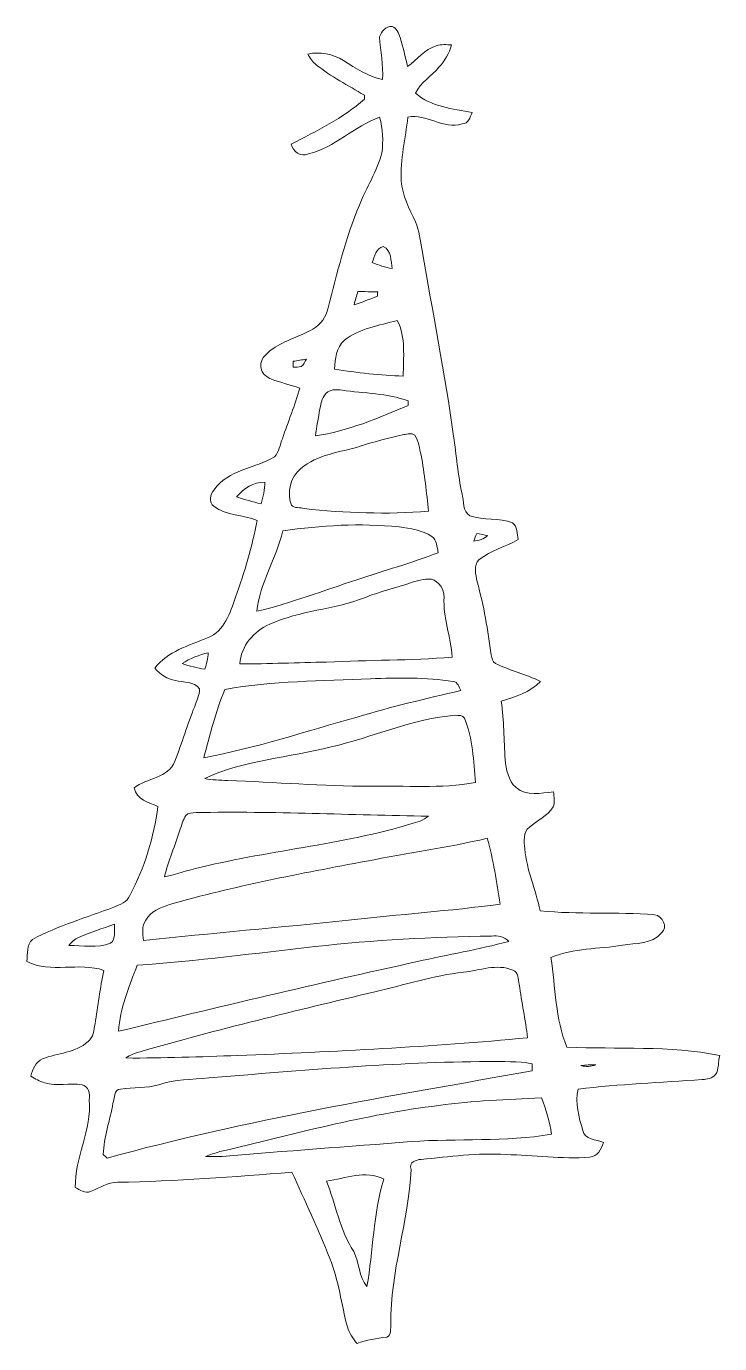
# Model space of a CAD drawing. Header units: centimetres. Extents: x -8.4 to 8.4, y -15.9 to 15.9.
import ezdxf

# ---------------------------------------------------------------- set-up
doc = ezdxf.new("R2010")
doc.units = ezdxf.units.CM
doc.header["$MEASUREMENT"] = 0
doc.layers.add('Layer 1', color=7, linetype='Continuous')

msp = doc.modelspace()

# ---------------------------------------------------------------- linework, layer by layer
at = {"layer": 'Layer 1', "color": 251, "lineweight": 9}
for points, knots in [([(0.15381, 15.68345), (0.18732, 15.81574), (0.31503, 15.93251), (0.45437, 15.93462), (0.45437, 15.93462), (0.56268, 15.88806), (0.61559, 15.77199), (0.65087, 15.66651), (0.65087, 15.66651), (0.72037, 15.43368), (0.77223, 15.19626), (0.83079, 14.96025), (0.83079, 14.96025), (1.05974, 15.13064), (1.24318, 15.37441), (1.52505, 15.46226), (1.52505, 15.46226), (1.64465, 15.50353), (1.77235, 15.4933), (1.89618, 15.48342), (1.89618, 15.48342), (1.83127, 15.28587), (1.73425, 15.09537), (1.59032, 14.94367), (1.59032, 14.94367), (1.40758, 14.72954), (1.14935, 14.57996), (1.02164, 14.32137), (1.02164, 14.32137), (1.40193, 13.98659), (1.9177, 13.93296), (2.39642, 13.85218), (2.39642, 13.85218), (2.33962, 13.74105), (2.30716, 13.58019), (2.14982, 13.57313), (2.14982, 13.57313), (1.69897, 13.42708), (1.28869, 13.83524), (0.83855, 13.73929), (0.83855, 13.73929), (0.77893, 13.22564), (0.65369, 12.71588), (0.67733, 12.19624), (0.67733, 12.19624), (0.70343, 11.84029), (0.8703, 11.52102), (1.01988, 11.20458), (1.01988, 11.20458), (1.12148, 10.98833), (1.1377, 10.74562), (1.18074, 10.51384), (1.18074, 10.51384), (1.43862, 9.01701), (1.73355, 7.52652), (1.94274, 6.02157), (1.94274, 6.02157), (2.01153, 5.55696), (2.04893, 5.0867), (2.14912, 4.62703), (2.14912, 4.62703), (2.1971, 4.45311), (2.15653, 4.20087), (2.33927, 4.09257), (2.33927, 4.09257), (2.67158, 3.97651), (3.04447, 4.05941), (3.37255, 3.92359), (3.37255, 3.92359), (3.49214, 3.82869), (3.47521, 3.65689), (3.50943, 3.52037), (3.50943, 3.52037), (3.20251, 3.3408), (2.84444, 3.25825), (2.56363, 3.03388), (2.56363, 3.03388), (2.413, 2.89983), (2.48814, 2.67229), (2.51318, 2.49838), (2.51318, 2.49838), (2.67687, 1.9184), (2.77636, 1.32291), (2.85573, 0.72637), (2.85573, 0.72637), (2.86914, 0.65158), (2.88325, 0.55633), (2.96157, 0.52034), (2.96157, 0.52034), (3.31328, 0.34925), (3.69711, 0.25717), (4.04847, 0.08572), (4.04847, 0.08572), (3.79518, -0.18521), (3.43605, -0.27658), (3.09915, -0.39335), (3.09915, -0.39335), (3.15983, -0.86008), (3.16653, -1.33033), (3.19228, -1.79952), (3.19228, -1.79952), (3.22121, -2.03941), (3.26037, -2.31599), (3.45581, -2.4825), (3.45581, -2.4825), (3.71192, -2.69311), (4.06153, -2.61374), (4.36597, -2.58798), (4.36597, -2.58798), (4.3688, -2.70793), (4.41078, -2.83951), (4.35186, -2.95099), (4.35186, -2.95099), (4.21357, -3.17042), (3.96839, -3.27484), (3.77789, -3.43853), (3.77789, -3.43853), (3.6262, -3.56094), (3.64631, -3.78884), (3.66642, -3.96099), (3.66642, -3.96099), (3.71192, -4.47958), (3.9377, -4.95689), (4.03965, -5.46418), (4.03965, -5.46418), (4.9597, -5.5559), (5.88645, -5.48358), (6.8079, -5.55872), (6.8079, -5.55872), (6.99946, -5.58024), (7.14904, -5.85753), (6.97477, -5.99864), (6.97477, -5.99864), (6.75075, -6.28051), (6.35529, -6.23641), (6.03708, -6.29815), (6.03708, -6.29815), (5.45817, -6.38599), (4.84787, -6.36764), (4.29965, -6.59518), (4.29965, -6.59518), (4.41007, -7.31767), (4.41148, -8.07015), (4.68171, -8.75842), (4.68171, -8.75842), (5.91537, -8.8191), (7.16844, -8.71467), (8.38588, -8.96197), (8.38588, -8.96197), (8.34707, -9.11296), (8.37212, -9.28759), (8.28604, -9.42587), (8.28604, -9.42587), (8.20243, -9.51865), (8.08002, -9.53312), (7.9636, -9.54652), (7.9636, -9.54652), (6.96101, -9.61567), (5.95524, -9.6594), (4.95617, -9.77442), (4.95617, -9.77442), (4.87785, -10.11309), (4.98192, -10.45422), (5.07012, -10.77878), (5.07012, -10.77878), (5.11175, -11.00808), (5.40349, -10.98409), (5.57424, -11.07088), (5.57424, -11.07088), (5.52379, -11.2261), (5.42572, -11.40919), (5.24192, -11.42365), (5.24192, -11.42365), (4.56388, -11.47587), (3.88725, -11.36792), (3.20922, -11.36086), (3.20922, -11.36086), (2.52447, -11.3083), (1.8422, -11.41589), (1.16205, -11.47551), (1.16205, -11.47551), (1.03716, -11.49033), (0.84349, -11.53019), (0.91651, -11.7221), (0.91651, -11.7221), (0.85583, -12.98364), (0.40957, -14.19543), (0.42439, -15.46437), (0.42439, -15.46437), (0.41098, -15.55186), (0.4519, -15.73742), (0.32455, -15.77517), (0.32455, -15.77517), (0.08043, -15.80867), (-0.16475, -15.84184), (-0.39441, -15.93461), (-0.39441, -15.93461), (-0.48119, -15.80586), (-0.58773, -15.6845), (-0.6276, -15.5314), (-0.6276, -15.5314), (-0.76941, -14.97789), (-0.83785, -14.40392), (-1.05375, -13.87123), (-1.05375, -13.87123), (-1.33103, -13.16426), (-1.65771, -12.4774), (-1.97027, -11.78596), (-1.97027, -11.78596), (-3.37432, -11.89355), (-4.77944, -12.0142), (-6.18878, -12.02761), (-6.18878, -12.02761), (-6.42797, -12.02302), (-6.62658, -12.17507), (-6.84319, -12.25409), (-6.84319, -12.25409), (-6.97548, -12.31124), (-7.10107, -12.21247), (-7.21572, -12.15814), (-7.21572, -12.15814), (-7.22313, -11.42718), (-6.81497, -10.76396), (-6.87494, -10.02877), (-6.87494, -10.02877), (-6.85483, -9.89577), (-6.89716, -9.70457), (-7.05062, -9.67211), (-7.05062, -9.67211), (-7.34942, -9.61249), (-7.66304, -9.72044), (-7.95832, -9.62519), (-7.95832, -9.62519), (-8.08003, -9.59521), (-8.18515, -9.5243), (-8.29063, -9.46009), (-8.29063, -9.46009), (-8.2483, -9.2957), (-8.17175, -9.11966), (-8.00806, -9.04486), (-8.00806, -9.04486), (-7.64611, -8.89741), (-7.2069, -8.90729), (-6.90669, -8.62577), (-6.90669, -8.62577), (-6.76981, -8.52911), (-6.76487, -8.34285), (-6.73559, -8.19609), (-6.73559, -8.19609), (-6.66433, -7.76535), (-6.61706, -7.33073), (-6.52392, -6.90422), (-6.52392, -6.90422), (-7.12506, -6.69361), (-7.80451, -6.98853), (-8.38588, -6.68797), (-8.38588, -6.68797), (-8.36613, -6.5077), (-8.4, -6.2858), (-8.25289, -6.15527), (-8.25289, -6.15527), (-7.62494, -5.82542), (-6.94091, -5.62328), (-6.27874, -5.37493), (-6.27874, -5.37493), (-6.13234, -5.3086), (-5.95736, -5.25428), (-5.89386, -5.09129), (-5.89386, -5.09129), (-5.53791, -4.42313), (-5.3146, -3.69006), (-5.21512, -2.94041), (-5.21512, -2.94041), (-5.43596, -2.8321), (-5.73652, -2.77813), (-5.79085, -2.49097), (-5.79085, -2.49097), (-5.48005, -2.2472), (-4.95865, -2.25814), (-4.80307, -1.84221), (-4.80307, -1.84221), (-4.63092, -1.40582), (-4.50215, -0.95321), (-4.324, -0.51859), (-4.324, -0.51859), (-4.27602, -0.3803), (-4.19877, -0.24272), (-4.20794, -0.09243), (-4.20794, -0.09243), (-4.33282, 0.09595), (-4.59811, 0.05044), (-4.78685, 0.11253), (-4.78685, 0.11253), (-4.99287, 0.13088), (-5.15162, 0.26811), (-5.29238, 0.40569), (-5.29238, 0.40569), (-4.98052, 0.81844), (-4.46264, 0.94685), (-4.0125, 1.14511), (-4.0125, 1.14511), (-3.59798, 1.29681), (-3.46358, 1.7526), (-3.33517, 2.12689), (-3.33517, 2.12689), (-3.10939, 2.73015), (-2.93617, 3.35138), (-2.81235, 3.98356), (-2.81235, 3.98356), (-3.15384, 4.11585), (-3.5493, 4.10068), (-3.85622, 4.31729), (-3.85622, 4.31729), (-3.99204, 4.41924), (-3.9557, 4.61222), (-3.8534, 4.72404), (-3.8534, 4.72404), (-3.51226, 5.21123), (-2.86703, 5.23452), (-2.3929, 5.52239), (-2.3929, 5.52239), (-2.27789, 5.63739), (-2.26413, 5.81731), (-2.1971, 5.95913), (-2.1971, 5.95913), (-2.06481, 6.37011), (-1.89301, 6.76805), (-1.78118, 7.18503), (-1.78118, 7.18503), (-2.00837, 7.26229), (-2.24367, 7.31415), (-2.46698, 7.40164), (-2.46698, 7.40164), (-2.56928, 7.44221), (-2.67194, 7.51206), (-2.7044, 7.62283), (-2.7044, 7.62283), (-2.79259, 7.84755), (-2.59574, 8.02358), (-2.43241, 8.13365), (-2.43241, 8.13365), (-2.13502, 8.34461), (-1.77412, 8.43138), (-1.46086, 8.61202), (-1.46086, 8.61202), (-1.27635, 8.72455), (-1.13242, 8.90834), (-1.09538, 9.12531), (-1.09538, 9.12531), (-0.87137, 9.96103), (-0.6791, 10.81194), (-0.33514, 11.60957), (-0.33514, 11.60957), (-0.16969, 12.03608), (0.08749, 12.42519), (0.20743, 12.86934), (0.20743, 12.86934), (0.24447, 13.1565), (0.23424, 13.45636), (0.15169, 13.73541), (0.15169, 13.73541), (-0.46426, 13.52551), (-0.92605, 12.99211), (-1.56916, 12.85205), (-1.56916, 12.85205), (-1.7646, 12.75398), (-1.93358, 12.91097), (-1.98967, 13.08383), (-1.98967, 13.08383), (-1.37302, 13.40486), (-0.73802, 13.70824), (-0.21343, 14.17391), (-0.21343, 14.17391), (-0.21414, 14.1979), (-0.21555, 14.24588), (-0.21626, 14.26951), (-0.21626, 14.26951), (-0.61243, 14.50552), (-1.02271, 14.72177), (-1.38607, 15.00717), (-1.38607, 15.00717), (-1.4732, 15.07526), (-1.53388, 15.1691), (-1.5868, 15.26435), (-1.5868, 15.26435), (-1.28905, 15.32644), (-0.97826, 15.26964), (-0.72143, 15.10524), (-0.72143, 15.10524), (-0.42757, 14.91545), (-0.12595, 14.72001), (0.22225, 14.64663), (0.22225, 14.64663), (0.25188, 14.99588), (0.16651, 15.33702), (0.15381, 15.68345), (0.15381, 15.68345), (0.15381, 15.68345), (0.15381, 15.68345), (0.15381, 15.68345)], [0, 0, 0, 0, 0.00990099, 0.00990099, 0.00990099, 0.00990099, 0.01980198, 0.01980198, 0.01980198, 0.01980198, 0.02970297, 0.02970297, 0.02970297, 0.02970297, 0.03960396, 0.03960396, 0.03960396, 0.03960396, 0.04950495, 0.04950495, 0.04950495, 0.04950495, 0.05940594, 0.05940594, 0.05940594, 0.05940594, 0.06930693, 0.06930693, 0.06930693, 0.06930693, 0.07920792, 0.07920792, 0.07920792, 0.07920792, 0.08910891, 0.08910891, 0.08910891, 0.08910891, 0.0990099, 0.0990099, 0.0990099, 0.0990099, 0.10891089, 0.10891089, 0.10891089, 0.10891089, 0.11881188, 0.11881188, 0.11881188, 0.11881188, 0.12871287, 0.12871287, 0.12871287, 0.12871287, 0.13861386, 0.13861386, 0.13861386, 0.13861386, 0.14851485, 0.14851485, 0.14851485, 0.14851485, 0.15841584, 0.15841584, 0.15841584, 0.15841584, 0.16831683, 0.16831683, 0.16831683, 0.16831683, 0.17821782, 0.17821782, 0.17821782, 0.17821782, 0.18811881, 0.18811881, 0.18811881, 0.18811881, 0.1980198, 0.1980198, 0.1980198, 0.1980198, 0.20792079, 0.20792079, 0.20792079, 0.20792079, 0.21782178, 0.21782178, 0.21782178, 0.21782178, 0.22772277, 0.22772277, 0.22772277, 0.22772277, 0.23762376, 0.23762376, 0.23762376, 0.23762376, 0.24752475, 0.24752475, 0.24752475, 0.24752475, 0.25742574, 0.25742574, 0.25742574, 0.25742574, 0.26732673, 0.26732673, 0.26732673, 0.26732673, 0.27722772, 0.27722772, 0.27722772, 0.27722772, 0.28712871, 0.28712871, 0.28712871, 0.28712871, 0.2970297, 0.2970297, 0.2970297, 0.2970297, 0.30693069, 0.30693069, 0.30693069, 0.30693069, 0.31683168, 0.31683168, 0.31683168, 0.31683168, 0.32673267, 0.32673267, 0.32673267, 0.32673267, 0.33663366, 0.33663366, 0.33663366, 0.33663366, 0.34653465, 0.34653465, 0.34653465, 0.34653465, 0.35643564, 0.35643564, 0.35643564, 0.35643564, 0.36633663, 0.36633663, 0.36633663, 0.36633663, 0.37623762, 0.37623762, 0.37623762, 0.37623762, 0.38613861, 0.38613861, 0.38613861, 0.38613861, 0.3960396, 0.3960396, 0.3960396, 0.3960396, 0.40594059, 0.40594059, 0.40594059, 0.40594059, 0.41584158, 0.41584158, 0.41584158, 0.41584158, 0.42574257, 0.42574257, 0.42574257, 0.42574257, 0.43564356, 0.43564356, 0.43564356, 0.43564356, 0.44554455, 0.44554455, 0.44554455, 0.44554455, 0.45544554, 0.45544554, 0.45544554, 0.45544554, 0.46534653, 0.46534653, 0.46534653, 0.46534653, 0.47524752, 0.47524752, 0.47524752, 0.47524752, 0.48514851, 0.48514851, 0.48514851, 0.48514851, 0.4950495, 0.4950495, 0.4950495, 0.4950495, 0.5049505, 0.5049505, 0.5049505, 0.5049505, 0.51485149, 0.51485149, 0.51485149, 0.51485149, 0.52475248, 0.52475248, 0.52475248, 0.52475248, 0.53465347, 0.53465347, 0.53465347, 0.53465347, 0.54455446, 0.54455446, 0.54455446, 0.54455446, 0.55445545, 0.55445545, 0.55445545, 0.55445545, 0.56435644, 0.56435644, 0.56435644, 0.56435644, 0.57425743, 0.57425743, 0.57425743, 0.57425743, 0.58415842, 0.58415842, 0.58415842, 0.58415842, 0.59405941, 0.59405941, 0.59405941, 0.59405941, 0.6039604, 0.6039604, 0.6039604, 0.6039604, 0.61386139, 0.61386139, 0.61386139, 0.61386139, 0.62376238, 0.62376238, 0.62376238, 0.62376238, 0.63366337, 0.63366337, 0.63366337, 0.63366337, 0.64356436, 0.64356436, 0.64356436, 0.64356436, 0.65346535, 0.65346535, 0.65346535, 0.65346535, 0.66336634, 0.66336634, 0.66336634, 0.66336634, 0.67326733, 0.67326733, 0.67326733, 0.67326733, 0.68316832, 0.68316832, 0.68316832, 0.68316832, 0.69306931, 0.69306931, 0.69306931, 0.69306931, 0.7029703, 0.7029703, 0.7029703, 0.7029703, 0.71287129, 0.71287129, 0.71287129, 0.71287129, 0.72277228, 0.72277228, 0.72277228, 0.72277228, 0.73267327, 0.73267327, 0.73267327, 0.73267327, 0.74257426, 0.74257426, 0.74257426, 0.74257426, 0.75247525, 0.75247525, 0.75247525, 0.75247525, 0.76237624, 0.76237624, 0.76237624, 0.76237624, 0.77227723, 0.77227723, 0.77227723, 0.77227723, 0.78217822, 0.78217822, 0.78217822, 0.78217822, 0.79207921, 0.79207921, 0.79207921, 0.79207921, 0.8019802, 0.8019802, 0.8019802, 0.8019802, 0.81188119, 0.81188119, 0.81188119, 0.81188119, 0.82178218, 0.82178218, 0.82178218, 0.82178218, 0.83168317, 0.83168317, 0.83168317, 0.83168317, 0.84158416, 0.84158416, 0.84158416, 0.84158416, 0.85148515, 0.85148515, 0.85148515, 0.85148515, 0.86138614, 0.86138614, 0.86138614, 0.86138614, 0.87128713, 0.87128713, 0.87128713, 0.87128713, 0.88118812, 0.88118812, 0.88118812, 0.88118812, 0.89108911, 0.89108911, 0.89108911, 0.89108911, 0.9009901, 0.9009901, 0.9009901, 0.9009901, 0.91089109, 0.91089109, 0.91089109, 0.91089109, 0.92079208, 0.92079208, 0.92079208, 0.92079208, 0.93069307, 0.93069307, 0.93069307, 0.93069307, 0.94059406, 0.94059406, 0.94059406, 0.94059406, 0.95049505, 0.95049505, 0.95049505, 0.95049505, 0.96039604, 0.96039604, 0.96039604, 0.96039604, 0.97029703, 0.97029703, 0.97029703, 0.97029703, 0.98019802, 0.98019802, 0.98019802, 0.98019802, 1, 1, 1, 1]), ([(-0.02646, 10.22068), (0.12911, 10.15683), (0.28963, 10.10286), (0.45614, 10.07428), (0.45614, 10.07428), (0.42827, 10.24749), (0.44097, 10.52478), (0.24306, 10.60485), (0.24306, 10.60485), (0.07161, 10.57627), (0.02787, 10.36003), (-0.02646, 10.22068), (-0.02646, 10.22068), (-0.02646, 10.22068), (-0.02646, 10.22068), (-0.02646, 10.22068)], [0, 0, 0, 0, 0.2, 0.2, 0.2, 0.2, 0.4, 0.4, 0.4, 0.4, 0.6, 0.6, 0.6, 0.6, 1, 1, 1, 1]), ([(-0.37148, 9.5176), (-0.40782, 9.41317), (-0.43921, 9.30699), (-0.46108, 9.19869), (-0.46108, 9.19869), (-0.26988, 9.25972), (-0.08255, 9.33274), (0.10301, 9.40894), (0.10301, 9.40894), (0.10371, 9.43504), (0.10548, 9.48691), (0.10618, 9.51301), (0.10618, 9.51301), (-0.05292, 9.51442), (-0.21308, 9.51654), (-0.37148, 9.5176), (-0.37148, 9.5176), (-0.37148, 9.5176), (-0.37148, 9.5176), (-0.37148, 9.5176)], [0, 0, 0, 0, 0.16666667, 0.16666667, 0.16666667, 0.16666667, 0.33333333, 0.33333333, 0.33333333, 0.33333333, 0.5, 0.5, 0.5, 0.5, 0.66666667, 0.66666667, 0.66666667, 0.66666667, 1, 1, 1, 1]), ([(-0.69992, 8.34249), (-0.89888, 8.16117), (-0.92146, 7.89129), (-0.93592, 7.64117), (-0.93592, 7.64117), (-0.38559, 7.55756), (0.16968, 7.48842), (0.72672, 7.4736), (0.72672, 7.4736), (0.72072, 7.92622), (0.79974, 8.40388), (0.57644, 8.8205), (0.57644, 8.8205), (0.14322, 8.68998), (-0.3355, 8.63248), (-0.69992, 8.34249), (-0.69992, 8.34249), (-0.69992, 8.34249), (-0.69992, 8.34249), (-0.69992, 8.34249)], [0, 0, 0, 0, 0.16666667, 0.16666667, 0.16666667, 0.16666667, 0.33333333, 0.33333333, 0.33333333, 0.33333333, 0.5, 0.5, 0.5, 0.5, 0.66666667, 0.66666667, 0.66666667, 0.66666667, 1, 1, 1, 1]), ([(-1.93887, 7.83097), (-1.93922, 7.79534), (-1.93958, 7.72372), (-1.93958, 7.68774), (-1.93958, 7.68774), (-1.87431, 7.69056), (-1.80799, 7.68986), (-1.74308, 7.70291), (-1.74308, 7.70291), (-1.68558, 7.74842), (-1.657, 7.81897), (-1.6189, 7.87965), (-1.6189, 7.87965), (-1.72967, 7.86766), (-1.83127, 7.84896), (-1.93887, 7.83097), (-1.93887, 7.83097), (-1.93887, 7.83097), (-1.93887, 7.83097), (-1.93887, 7.83097)], [0, 0, 0, 0, 0.16666667, 0.16666667, 0.16666667, 0.16666667, 0.33333333, 0.33333333, 0.33333333, 0.33333333, 0.5, 0.5, 0.5, 0.5, 0.66666667, 0.66666667, 0.66666667, 0.66666667, 1, 1, 1, 1]), ([(-1.10279, 7.08872), (-1.22943, 6.99382), (-1.26224, 6.8252), (-1.29223, 6.68056), (-1.29223, 6.68056), (-1.3328, 6.46289), (-1.36808, 6.24382), (-1.4023, 6.02474), (-1.4023, 6.02474), (-0.61631, 6.14539), (0.11959, 6.45196), (0.84596, 6.76134), (0.84596, 6.76134), (0.8456, 6.78886), (0.8456, 6.84425), (0.84525, 6.87176), (0.84525, 6.87176), (0.33231, 7.06367), (-0.21978, 7.05062), (-0.75354, 7.13529), (-0.75354, 7.13529), (-0.87101, 7.14023), (-1.00436, 7.16422), (-1.10279, 7.08872), (-1.10279, 7.08872), (-1.10279, 7.08872), (-1.10279, 7.08872), (-1.10279, 7.08872)], [0, 0, 0, 0, 0.125, 0.125, 0.125, 0.125, 0.25, 0.25, 0.25, 0.25, 0.375, 0.375, 0.375, 0.375, 0.5, 0.5, 0.5, 0.5, 0.625, 0.625, 0.625, 0.625, 0.75, 0.75, 0.75, 0.75, 1, 1, 1, 1]), ([(0.73801, 6.0572), (0.37994, 5.98664), (0.02892, 5.8861), (-0.31821, 5.77568), (-0.31821, 5.77568), (-0.80645, 5.62646), (-1.35185, 5.57778), (-1.75754, 5.23769), (-1.75754, 5.23769), (-2.00731, 5.02884), (-2.10009, 4.65879), (-1.98367, 4.35469), (-1.98367, 4.35469), (-1.92511, 4.26049), (-1.75719, 4.31235), (-1.67605, 4.2665), (-1.67605, 4.2665), (-0.67663, 4.16172), (0.33196, 4.12291), (1.33491, 4.20264), (1.33491, 4.20264), (1.29081, 4.65596), (1.24283, 5.11033), (1.15711, 5.55802), (1.15711, 5.55802), (1.1123, 5.71889), (1.10348, 5.89916), (1.00541, 6.04027), (1.00541, 6.04027), (0.93168, 6.10871), (0.82691, 6.06637), (0.73801, 6.0572), (0.73801, 6.0572), (0.73801, 6.0572), (0.73801, 6.0572), (0.73801, 6.0572)], [0, 0, 0, 0, 0.1, 0.1, 0.1, 0.1, 0.2, 0.2, 0.2, 0.2, 0.3, 0.3, 0.3, 0.3, 0.4, 0.4, 0.4, 0.4, 0.5, 0.5, 0.5, 0.5, 0.6, 0.6, 0.6, 0.6, 0.7, 0.7, 0.7, 0.7, 0.8, 0.8, 0.8, 0.8, 1, 1, 1, 1]), ([(-3.30906, 4.5519), (-3.11503, 4.48521), (-2.91712, 4.43194), (-2.7178, 4.38291), (-2.7178, 4.38291), (-2.6663, 4.554), (-2.62467, 4.72933), (-2.62643, 4.9089), (-2.62643, 4.9089), (-2.90407, 4.9089), (-3.13761, 4.75826), (-3.30906, 4.5519), (-3.30906, 4.5519), (-3.30906, 4.5519), (-3.30906, 4.5519), (-3.30906, 4.5519)], [0, 0, 0, 0, 0.2, 0.2, 0.2, 0.2, 0.4, 0.4, 0.4, 0.4, 0.6, 0.6, 0.6, 0.6, 1, 1, 1, 1]), ([(-2.19111, 3.72674), (-2.35233, 3.06211), (-2.74073, 2.46944), (-2.82011, 1.78223), (-2.82011, 1.78223), (-1.99743, 1.97696), (-1.20615, 2.28847), (-0.40041, 2.54247), (-0.40041, 2.54247), (0.2547, 2.76895), (0.92498, 2.95063), (1.57197, 3.20075), (1.57197, 3.20075), (1.53775, 3.33621), (1.54446, 3.5052), (1.42028, 3.59551), (1.42028, 3.59551), (1.18321, 3.74685), (0.89746, 3.78883), (0.62371, 3.8227), (0.62371, 3.8227), (-0.31362, 3.91936), (-1.26048, 3.86538), (-2.19111, 3.72674), (-2.19111, 3.72674), (-2.19111, 3.72674), (-2.19111, 3.72674), (-2.19111, 3.72674)], [0, 0, 0, 0, 0.125, 0.125, 0.125, 0.125, 0.25, 0.25, 0.25, 0.25, 0.375, 0.375, 0.375, 0.375, 0.5, 0.5, 0.5, 0.5, 0.625, 0.625, 0.625, 0.625, 0.75, 0.75, 0.75, 0.75, 1, 1, 1, 1]), ([(2.50295, 3.66747), (2.47932, 3.60503), (2.45533, 3.54224), (2.43205, 3.47909), (2.43205, 3.47909), (2.55481, 3.49108), (2.67193, 3.53553), (2.76789, 3.6142), (2.76789, 3.6142), (2.70157, 3.62761), (2.56928, 3.65442), (2.50295, 3.66747), (2.50295, 3.66747), (2.50295, 3.66747), (2.50295, 3.66747), (2.50295, 3.66747)], [0, 0, 0, 0, 0.2, 0.2, 0.2, 0.2, 0.4, 0.4, 0.4, 0.4, 0.6, 0.6, 0.6, 0.6, 1, 1, 1, 1]), ([(0.87841, 2.46381), (0.51646, 2.33786), (0.14005, 2.25742), (-0.21414, 2.1089), (-0.21414, 2.1089), (-0.95638, 1.82103), (-1.77765, 1.8034), (-2.50508, 1.47143), (-2.50508, 1.47143), (-2.89102, 1.30633), (-3.20464, 0.9405), (-3.23215, 0.51152), (-3.23215, 0.51152), (-2.53083, 0.5087), (-1.83022, 0.54363), (-1.12925, 0.55562), (-1.12925, 0.55562), (-0.11748, 0.60501), (0.89746, 0.58949), (1.90711, 0.67557), (1.90711, 0.67557), (1.88171, 1.16593), (1.68345, 1.63159), (1.71414, 2.12725), (1.71414, 2.12725), (1.72296, 2.31739), (1.58785, 2.50437), (1.40723, 2.55905), (1.40723, 2.55905), (1.22625, 2.56892), (1.0481, 2.52165), (0.87841, 2.46381), (0.87841, 2.46381), (0.87841, 2.46381), (0.87841, 2.46381), (0.87841, 2.46381)], [0, 0, 0, 0, 0.1, 0.1, 0.1, 0.1, 0.2, 0.2, 0.2, 0.2, 0.3, 0.3, 0.3, 0.3, 0.4, 0.4, 0.4, 0.4, 0.5, 0.5, 0.5, 0.5, 0.6, 0.6, 0.6, 0.6, 0.7, 0.7, 0.7, 0.7, 0.8, 0.8, 0.8, 0.8, 1, 1, 1, 1]), ([(-4.62563, 0.51682), (-4.44853, 0.45367), (-4.26473, 0.40992), (-4.07812, 0.38488), (-4.07812, 0.38488), (-4.03578, 0.51329), (-4.00544, 0.64558), (-3.99627, 0.78034), (-3.99627, 0.78034), (-4.21923, 0.72531), (-4.43618, 0.64946), (-4.62563, 0.51682), (-4.62563, 0.51682), (-4.62563, 0.51682), (-4.62563, 0.51682), (-4.62563, 0.51682)], [0, 0, 0, 0, 0.2, 0.2, 0.2, 0.2, 0.4, 0.4, 0.4, 0.4, 0.6, 0.6, 0.6, 0.6, 1, 1, 1, 1]), ([(-3.59657, -0.11042), (-3.81847, -0.64312), (-3.9557, -1.20615), (-4.10387, -1.76248), (-4.10387, -1.76248), (-2.84586, -1.52259), (-1.62596, -1.11937), (-0.393, -0.77894), (-0.393, -0.77894), (0.43321, -0.52317), (1.2767, -0.33091), (2.11807, -0.133), (2.11807, -0.133), (2.0768, -0.05222), (2.04611, 0.07231), (1.93675, 0.08431), (1.93675, 0.08431), (1.27388, 0.18838), (0.59795, 0.17286), (-0.07021, 0.15204), (-0.07021, 0.15204), (-1.24672, 0.09313), (-2.43488, 0.10759), (-3.59657, -0.11042), (-3.59657, -0.11042), (-3.59657, -0.11042), (-3.59657, -0.11042), (-3.59657, -0.11042)], [0, 0, 0, 0, 0.125, 0.125, 0.125, 0.125, 0.25, 0.25, 0.25, 0.25, 0.375, 0.375, 0.375, 0.375, 0.5, 0.5, 0.5, 0.5, 0.625, 0.625, 0.625, 0.625, 0.75, 0.75, 0.75, 0.75, 1, 1, 1, 1]), ([(1.98931, -0.73343), (0.94615, -0.80892), (-0.01306, -1.26542), (-1.02235, -1.49931), (-1.02235, -1.49931), (-2.04047, -1.75472), (-3.11785, -1.81575), (-4.08129, -2.26131), (-4.08129, -2.26131), (-3.90032, -2.30505), (-3.71299, -2.29941), (-3.52778, -2.31035), (-3.52778, -2.31035), (-2.37526, -2.34527), (-1.22485, -2.45569), (-0.07091, -2.44581), (-0.07091, -2.44581), (0.77681, -2.43205), (1.63442, -2.51143), (2.47473, -2.36009), (2.47473, -2.36009), (2.42499, -1.83621), (2.41899, -1.29223), (2.20521, -0.80222), (2.20521, -0.80222), (2.16605, -0.72602), (2.06198, -0.7366), (1.98931, -0.73343), (1.98931, -0.73343), (1.98931, -0.73343), (1.98931, -0.73343), (1.98931, -0.73343)], [0, 0, 0, 0, 0.11111111, 0.11111111, 0.11111111, 0.11111111, 0.22222222, 0.22222222, 0.22222222, 0.22222222, 0.33333333, 0.33333333, 0.33333333, 0.33333333, 0.44444444, 0.44444444, 0.44444444, 0.44444444, 0.55555556, 0.55555556, 0.55555556, 0.55555556, 0.66666667, 0.66666667, 0.66666667, 0.66666667, 0.77777778, 0.77777778, 0.77777778, 0.77777778, 1, 1, 1, 1]), ([(-4.53814, -3.16089), (-4.60622, -3.26038), (-4.63515, -3.37962), (-4.67572, -3.4918), (-4.67572, -3.4918), (-4.80096, -3.87668), (-4.9523, -4.25309), (-5.05884, -4.64362), (-5.05884, -4.64362), (-4.7685, -4.58294), (-4.48945, -4.47922), (-4.19947, -4.41608), (-4.19947, -4.41608), (-2.43488, -3.98181), (-0.60325, -3.85128), (1.13171, -3.29389), (1.13171, -3.29389), (1.20614, -3.2639), (1.27247, -3.21804), (1.33702, -3.17148), (1.33702, -3.17148), (-0.53905, -3.15102), (-2.41477, -3.04836), (-4.29119, -3.08716), (-4.29119, -3.08716), (-4.37551, -3.09457), (-4.4831, -3.08117), (-4.53814, -3.16089), (-4.53814, -3.16089), (-4.53814, -3.16089), (-4.53814, -3.16089), (-4.53814, -3.16089)], [0, 0, 0, 0, 0.11111111, 0.11111111, 0.11111111, 0.11111111, 0.22222222, 0.22222222, 0.22222222, 0.22222222, 0.33333333, 0.33333333, 0.33333333, 0.33333333, 0.44444444, 0.44444444, 0.44444444, 0.44444444, 0.55555556, 0.55555556, 0.55555556, 0.55555556, 0.66666667, 0.66666667, 0.66666667, 0.66666667, 0.77777778, 0.77777778, 0.77777778, 0.77777778, 1, 1, 1, 1]), ([(-0.16299, -4.26121), (-1.76425, -4.56107), (-3.36833, -4.86587), (-4.93678, -5.31072), (-4.93678, -5.31072), (-5.1495, -5.38833), (-5.39503, -5.47723), (-5.50651, -5.68855), (-5.50651, -5.68855), (-5.62011, -5.83248), (-5.57742, -6.01557), (-5.56507, -6.18208), (-5.56507, -6.18208), (-3.9116, -6.00252), (-2.25355, -5.86705), (-0.60008, -5.68855), (-0.60008, -5.68855), (0.62371, -5.55308), (1.85208, -5.46065), (3.0734, -5.30508), (3.0734, -5.30508), (2.98379, -4.77062), (2.909, -4.23087), (2.75907, -3.70911), (2.75907, -3.70911), (1.79281, -3.93348), (0.81033, -4.07318), (-0.16299, -4.26121), (-0.16299, -4.26121), (-0.16299, -4.26121), (-0.16299, -4.26121), (-0.16299, -4.26121)], [0, 0, 0, 0, 0.11111111, 0.11111111, 0.11111111, 0.11111111, 0.22222222, 0.22222222, 0.22222222, 0.22222222, 0.33333333, 0.33333333, 0.33333333, 0.33333333, 0.44444444, 0.44444444, 0.44444444, 0.44444444, 0.55555556, 0.55555556, 0.55555556, 0.55555556, 0.66666667, 0.66666667, 0.66666667, 0.66666667, 0.77777778, 0.77777778, 0.77777778, 0.77777778, 1, 1, 1, 1]), ([(-7.13317, -6.10623), (-7.23054, -6.14539), (-7.30603, -6.22053), (-7.37165, -6.30062), (-7.37165, -6.30062), (-7.03369, -6.30626), (-6.68585, -6.36447), (-6.35882, -6.2484), (-6.35882, -6.2484), (-6.21877, -6.13869), (-6.27239, -5.93972), (-6.2664, -5.78627), (-6.2664, -5.78627), (-6.55497, -5.89351), (-6.84989, -5.98453), (-7.13317, -6.10623), (-7.13317, -6.10623), (-7.13317, -6.10623), (-7.13317, -6.10623), (-7.13317, -6.10623)], [0, 0, 0, 0, 0.16666667, 0.16666667, 0.16666667, 0.16666667, 0.33333333, 0.33333333, 0.33333333, 0.33333333, 0.5, 0.5, 0.5, 0.5, 0.66666667, 0.66666667, 0.66666667, 0.66666667, 1, 1, 1, 1]), ([(-1.4097, -6.32813), (-2.84339, -6.49182), (-4.27567, -6.6735), (-5.715, -6.78039), (-5.715, -6.78039), (-5.91468, -7.29615), (-6.13234, -7.81862), (-6.1655, -8.37707), (-6.1655, -8.37707), (-3.75815, -7.79639), (-1.35008, -7.21819), (1.06997, -6.69185), (1.06997, -6.69185), (1.80587, -6.51899), (2.55481, -6.4001), (3.28436, -6.20325), (3.28436, -6.20325), (3.17429, -6.0886), (3.01519, -6.04732), (2.8582, -6.07378), (2.8582, -6.07378), (1.43298, -6.1013), (0.00705, -6.16621), (-1.4097, -6.32813), (-1.4097, -6.32813), (-1.4097, -6.32813), (-1.4097, -6.32813), (-1.4097, -6.32813)], [0, 0, 0, 0, 0.125, 0.125, 0.125, 0.125, 0.25, 0.25, 0.25, 0.25, 0.375, 0.375, 0.375, 0.375, 0.5, 0.5, 0.5, 0.5, 0.625, 0.625, 0.625, 0.625, 0.75, 0.75, 0.75, 0.75, 1, 1, 1, 1]), ([(2.18122, -6.94796), (1.44991, -7.02698), (0.75, -7.25947), (0.03563, -7.42139), (0.03563, -7.42139), (-1.86373, -7.87505), (-3.76379, -8.33015), (-5.64022, -8.87166), (-5.64022, -8.87166), (-5.76333, -8.90835), (-5.88504, -8.95245), (-5.99299, -9.0237), (-5.99299, -9.0237), (-5.08918, -9.03041), (-4.18465, -8.9916), (-3.28048, -8.96479), (-3.28048, -8.96479), (-0.94016, -8.86672), (1.40158, -8.75948), (3.7338, -8.53335), (3.7338, -8.53335), (3.68405, -8.10013), (3.5941, -7.67292), (3.53377, -7.24183), (3.53377, -7.24183), (3.50696, -7.12682), (3.5186, -6.94655), (3.3782, -6.89822), (3.3782, -6.89822), (2.9919, -6.73383), (2.57386, -6.90739), (2.18122, -6.94796), (2.18122, -6.94796), (2.18122, -6.94796), (2.18122, -6.94796), (2.18122, -6.94796)], [0, 0, 0, 0, 0.1, 0.1, 0.1, 0.1, 0.2, 0.2, 0.2, 0.2, 0.3, 0.3, 0.3, 0.3, 0.4, 0.4, 0.4, 0.4, 0.5, 0.5, 0.5, 0.5, 0.6, 0.6, 0.6, 0.6, 0.7, 0.7, 0.7, 0.7, 0.8, 0.8, 0.8, 0.8, 1, 1, 1, 1]), ([(-3.98533, -9.50701), (-4.38891, -9.54476), (-4.80307, -9.54194), (-5.19148, -9.66929), (-5.19148, -9.66929), (-5.49205, -9.75678), (-5.8092, -9.73843), (-6.11682, -9.77442), (-6.11682, -9.77442), (-6.2858, -9.77511), (-6.25617, -10.01642), (-6.30273, -10.11872), (-6.30273, -10.11872), (-6.37435, -10.53324), (-6.52604, -10.93365), (-6.53698, -11.35839), (-6.53698, -11.35839), (-6.50558, -11.38661), (-6.47418, -11.41519), (-6.44243, -11.44412), (-6.44243, -11.44412), (-3.06247, -10.51913), (0.39864, -9.94445), (3.84563, -9.33697), (3.84563, -9.33697), (3.84563, -9.27877), (3.84633, -9.22091), (3.84704, -9.16305), (3.84704, -9.16305), (3.49779, -9.0992), (3.13972, -9.11543), (2.78659, -9.10943), (2.78659, -9.10943), (0.52387, -9.12284), (-1.73179, -9.3218), (-3.98533, -9.50701), (-3.98533, -9.50701), (-3.98533, -9.50701), (-3.98533, -9.50701), (-3.98533, -9.50701)], [0, 0, 0, 0, 0.09090909, 0.09090909, 0.09090909, 0.09090909, 0.18181818, 0.18181818, 0.18181818, 0.18181818, 0.27272727, 0.27272727, 0.27272727, 0.27272727, 0.36363636, 0.36363636, 0.36363636, 0.36363636, 0.45454545, 0.45454545, 0.45454545, 0.45454545, 0.54545455, 0.54545455, 0.54545455, 0.54545455, 0.63636364, 0.63636364, 0.63636364, 0.63636364, 0.72727273, 0.72727273, 0.72727273, 0.72727273, 0.81818182, 0.81818182, 0.81818182, 0.81818182, 1, 1, 1, 1]), ([(5.02602, -9.20715), (5.14597, -9.24031), (5.2712, -9.23079), (5.38762, -9.18844), (5.38762, -9.18844), (5.2652, -9.18599), (5.14667, -9.19375), (5.02602, -9.20715), (5.02602, -9.20715), (5.02602, -9.20715), (5.02602, -9.20715), (5.02602, -9.20715)], [0, 0, 0, 0, 0.25, 0.25, 0.25, 0.25, 0.5, 0.5, 0.5, 0.5, 1, 1, 1, 1]), ([(1.58891, -10.17305), (-0.20955, -10.38543), (-1.9558, -10.87932), (-3.71511, -11.28854), (-3.71511, -11.28854), (-3.83258, -11.32488), (-3.9497, -11.36333), (-4.06577, -11.4039), (-4.06577, -11.4039), (-3.9303, -11.40954), (-3.79483, -11.41272), (-3.65866, -11.40954), (-3.65866, -11.40954), (-2.13502, -11.27302), (-0.60925, -11.16824), (0.91545, -11.04512), (0.91545, -11.04512), (2.04681, -10.96998), (3.19122, -11.05253), (4.31482, -10.8705), (4.31482, -10.8705), (4.27143, -10.56746), (4.18923, -10.26937), (4.06929, -9.98785), (4.06929, -9.98785), (3.24097, -10.0256), (2.41053, -10.05664), (1.58891, -10.17305), (1.58891, -10.17305), (1.58891, -10.17305), (1.58891, -10.17305), (1.58891, -10.17305)], [0, 0, 0, 0, 0.11111111, 0.11111111, 0.11111111, 0.11111111, 0.22222222, 0.22222222, 0.22222222, 0.22222222, 0.33333333, 0.33333333, 0.33333333, 0.33333333, 0.44444444, 0.44444444, 0.44444444, 0.44444444, 0.55555556, 0.55555556, 0.55555556, 0.55555556, 0.66666667, 0.66666667, 0.66666667, 0.66666667, 0.77777778, 0.77777778, 0.77777778, 0.77777778, 1, 1, 1, 1]), ([(-1.1296, -12.00045), (-0.91264, -12.57018), (-0.80751, -13.18895), (-0.47237, -13.70789), (-0.47237, -13.70789), (-0.33761, -13.97565), (-0.35208, -14.31326), (-0.15417, -14.55068), (-0.15417, -14.55068), (0.00423, -13.69025), (-0.00918, -12.79631), (0.25576, -11.95458), (0.25576, -11.95458), (-0.19156, -11.72422), (-0.67134, -11.93942), (-1.1296, -12.00045)], [0, 0, 0, 0, 0.2, 0.2, 0.2, 0.2, 0.4, 0.4, 0.4, 0.4, 0.6, 0.6, 0.6, 0.6, 1, 1, 1, 1])]:
    msp.add_open_spline(points, degree=3, knots=knots, dxfattribs=at)

doc.saveas('drawing.dxf')
